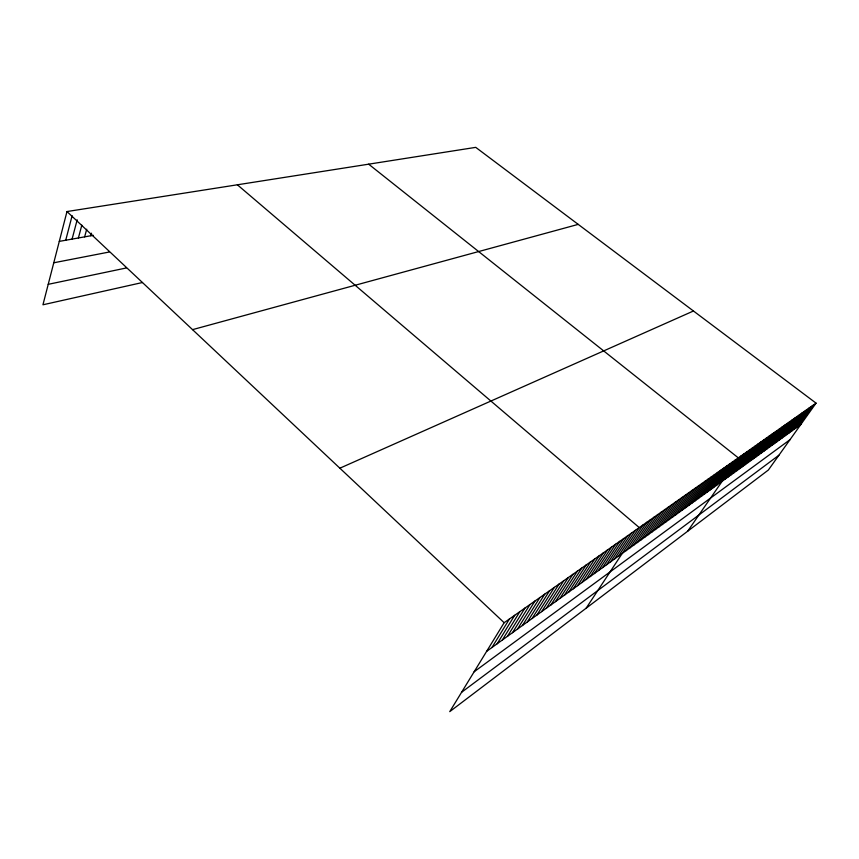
<?xml version="1.0" encoding="UTF-8"?>
<svg xmlns="http://www.w3.org/2000/svg" width="859" height="859" viewBox="0 0 859 859"><rect width="100%" height="100%" fill="white"/><g stroke="black" fill="none" stroke-linecap="round" stroke-linejoin="round"><path stroke-width="1.29" d="M816.05 403.139L504.158 622.711L449.751 711.639L768.354 470.034L816.05 403.139L475.736 147.361L66.981 211.55L42.95 304.784L142.497 282.504M65.724 240.241L72.124 215.695M72.092 239.103L77.181 219.807M78.394 237.975L81.82 225.165M84.644 236.859L86.716 229.203M90.839 235.753L91.526 233.208M491.917 647.546L509.451 618.985M497.157 643.767L514.681 615.302M502.322 640.03L519.845 611.672M507.444 636.336L524.946 608.075M512.49 632.686L529.992 604.521M517.494 629.078L534.974 601.01M522.433 625.513L539.903 597.542M527.308 621.98L544.778 594.117M532.14 618.501L549.588 590.724M536.918 615.044L554.345 587.373M541.632 611.64L559.059 584.066M546.303 608.269L563.708 580.791M550.92 604.94L568.304 577.549M555.483 601.633L572.856 574.349M559.993 598.379L577.345 571.181M564.46 595.147L581.801 568.057M568.883 591.958L586.192 564.954M573.254 588.802L590.552 561.893M577.57 585.677L594.847 558.865M581.854 582.595L599.11 555.87M586.085 579.535L603.319 552.906M590.273 576.507L607.485 549.975M594.417 573.522L611.608 547.065M598.519 570.559L615.678 544.198M602.578 567.627L619.715 541.353M606.594 564.728L623.709 538.55M610.566 561.85L627.661 535.769M614.496 559.016L631.569 533.01M618.394 556.202L635.435 530.293M586.139 608.204L639.268 527.598L237.374 184.792M626.061 550.662L643.058 524.924M629.84 547.935L646.816 522.283M633.588 545.229L650.521 519.674M637.292 542.555L654.204 517.075M640.954 539.903L657.844 514.52M644.583 537.283L661.441 511.985M648.18 534.685L665.016 509.473M651.745 532.118L668.549 506.982M655.267 529.573L672.049 504.523M658.756 527.05L675.507 502.086M662.214 524.548L678.943 499.67M665.639 522.079L682.336 497.275M669.043 519.62L685.697 494.902M672.404 517.193L689.036 492.561M675.732 514.788L692.333 490.231M679.029 512.404L695.597 487.933M682.293 510.053L698.839 485.657M685.536 507.712L702.05 483.402M688.746 505.393L705.228 481.158M691.924 503.095L708.374 478.946M695.071 500.818L711.488 476.745M698.195 498.574L714.581 474.576M701.288 496.341L717.641 472.418M704.348 494.118L720.68 470.281M707.386 491.928L723.686 468.166M710.393 489.759L726.66 466.072M713.378 487.601L729.613 463.989M716.331 485.464L732.544 461.927M719.262 483.349L735.444 459.887M687.694 531.195L738.311 457.868L368.661 164.176M725.136 479.107L741.253 455.796M728.078 476.981L744.152 453.756M730.988 474.877L747.04 451.727M733.876 472.794L749.896 449.719M736.743 470.732L752.72 447.722M739.578 468.681L755.523 445.746M742.391 466.652L758.304 443.792M745.183 464.633L761.063 441.848M747.942 462.636L763.791 439.926M750.68 460.66L766.496 438.026M753.397 458.695L769.181 436.136M756.092 456.752L771.844 434.267M758.755 454.83L774.474 432.41M761.407 452.908L777.094 430.563M764.027 451.018L779.682 428.738M766.636 449.139L782.248 426.934M769.213 447.271L784.804 425.141M771.769 445.424L787.327 423.358M774.313 443.588L789.829 421.597M776.826 441.773L792.309 419.847M779.328 439.969L794.779 418.118M781.797 438.187L797.216 416.4M784.256 436.415L799.643 414.693M786.694 434.654L802.048 412.996M789.099 432.904L804.421 411.321M791.504 431.175L806.784 409.657M793.877 429.457L809.135 408.014M796.229 427.761L811.454 406.371M798.569 426.075L813.763 404.75M461.584 692.29L778.898 455.238M474.114 671.802L789.958 439.722M486.623 651.369L800.889 424.4M339.863 468.198L693.449 311.001M192.545 329.641L578.204 224.382M48.222 284.329L126.198 267.997M53.773 262.779L109.125 252.041M59.292 241.39L93.287 235.312M66.981 211.55L504.158 622.711"/></g></svg>
